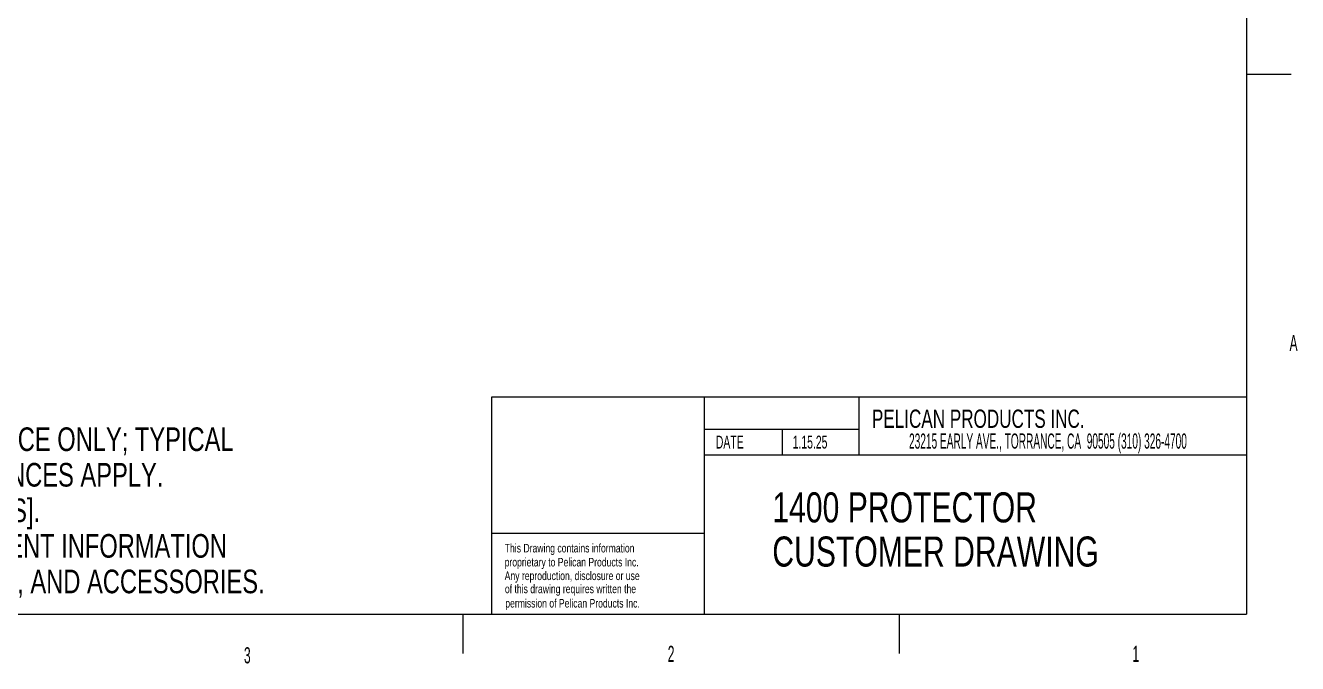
# Model space of a CAD drawing. Header units: millimetres. Extents: x 12 to 854, y 4 to 555.
# Drawn here: x 540.6 to 854.2, y 5.2 to 162.5 of the extents above; entities that cross this region are included whole.
import ezdxf

# ---------------------------------------------------------------- set-up
doc = ezdxf.new("R2010")
doc.units = ezdxf.units.MM
doc.styles.add('SLDTEXTSTYLE0', font='TXT', dxfattribs={"width": 0.497368})
doc.styles.add('SLDTEXTSTYLE1', font='TXT', dxfattribs={"width": 0.7})
doc.styles.add('SLDTEXTSTYLE2', font='TXT', dxfattribs={"width": 0.75})
doc.styles.add('SLDTEXTSTYLE3', font='TXT', dxfattribs={"width": 0.56})
doc.styles.add('SLDTEXTSTYLE4', font='TXT', dxfattribs={"width": 0.605})

# ---------------------------------------------------------------- blocks, each defined once
blk = doc.blocks.new('SW_NOTE_0')
at = {"color": 0, "linetype": 'Continuous', "lineweight": 0, "char_height": 7.4083, "attachment_point": 1, "style": 'SLDTEXTSTYLE2'}
for s, insert in [('1400 PROTECTOR', (0, 9.55)), ('CUSTOMER DRAWING', (0, -1.33))]:
    blk.add_mtext(s, dxfattribs=dict(at, insert=insert))
blk = doc.blocks.new('SW_NOTE_0_1')
at = {"color": 0, "linetype": 'Continuous', "lineweight": 0, "attachment_point": 1, "style": 'SLDTEXTSTYLE2'}
for s, insert, char_height in [('NOTES:', (0, 7.5), 5.821), ('1.  DIMENSIONS ARE FOR REFERENCE ONLY; TYPICAL', (0, -10.02), 5.8208), ('INDUSTRY-STANDARD TOLERANCES APPLY.', (10.91, -18.78), 5.8208), ('2.  DIMENSIONS ARE IN: mm [INCHES].', (0, -27.54), 5.8208), ('3.  REFER TO PELI.COM FOR CURRENT INFORMATION', (0, -36.3), 5.8208), ('ON COLORS, CONFIGURATIONS, AND ACCESSORIES.', (10.91, -45.06), 5.8208)]:
    blk.add_mtext(s, dxfattribs=dict(at, insert=insert, char_height=char_height))

msp = doc.modelspace()

# ---------------------------------------------------------------- linework, layer by layer
at = {"color": 7, "linetype": 'Continuous', "lineweight": 18}
for p, q in [((841.62, 545.76), (841.62, 17.38)), ((841.61, 150.44), (852.59, 150.44)), ((655.59, 70.98), (841.66, 70.98)), ((655.59, 17.38), (655.59, 70.98)), ((708.01, 17.38), (708.01, 70.98)), ((746.11, 56.56), (746.11, 70.98)), ((746.11, 62.91), (708.01, 62.91)), ((727.22, 56.56), (727.22, 62.84)), ((841.62, 56.56), (708.01, 56.56)), ((708.01, 37.31), (655.59, 37.31)), ((24.14, 17.38), (841.62, 17.38)), ((648.4, 17.38), (648.4, 7.7)), ((755.97, 17.38), (755.97, 7.7))]:
    msp.add_line(p, q, dxfattribs=at)

# ---------------------------------------------------------------- block references
at = {"color": 7, "linetype": 'Continuous', "lineweight": 0}
for name, p in [('SW_NOTE_0_1', (436.55, 73.44)), ('SW_NOTE_0', (724.72, 37.87))]:
    msp.add_blockref(name, p, dxfattribs=at)

# ---------------------------------------------------------------- texts
for s, insert, char_height, attachment_point, style in [('A', (852.22, 86.21), 3.97, 1, 'SLDTEXTSTYLE3'), ('PELICAN PRODUCTS INC.', (749.28, 67.81), 4.5, 1, 'SLDTEXTSTYLE1'), ('DATE', (710.8, 61.39), 3.175, 1, 'SLDTEXTSTYLE4'), ('1.15.25', (729.74, 61.39), 3.175, 1, 'SLDTEXTSTYLE4'), ('23215 EARLY AVE., TORRANCE, CA  90505 (310) 326-4700', (792.67, 61.93), 3.75, 2, 'SLDTEXTSTYLE0'), ('This Drawing contains information', (658.77, 34.73), 2.1167, 1, 'SLDTEXTSTYLE2'), ('proprietary to Pelican Products Inc.', (658.74, 31.28), 2.1167, 1, 'SLDTEXTSTYLE2'), ('Any reproduction, disclosure or use', (658.75, 27.92), 2.1167, 1, 'SLDTEXTSTYLE2'), ('of this drawing requires written the', (658.81, 24.69), 2.1167, 1, 'SLDTEXTSTYLE2'), ('permission of Pelican Products Inc.', (658.9, 21.15), 2.1167, 1, 'SLDTEXTSTYLE2'), ('2', (698.94, 9.61), 3.97, 1, 'SLDTEXTSTYLE3'), ('1', (813.49, 9.61), 3.97, 1, 'SLDTEXTSTYLE3'), ('3', (594.48, 9.26), 3.97, 1, 'SLDTEXTSTYLE3')]:
    msp.add_mtext(s, dxfattribs=dict(at, insert=insert, char_height=char_height, attachment_point=attachment_point, style=style))

doc.saveas('drawing.dxf')
